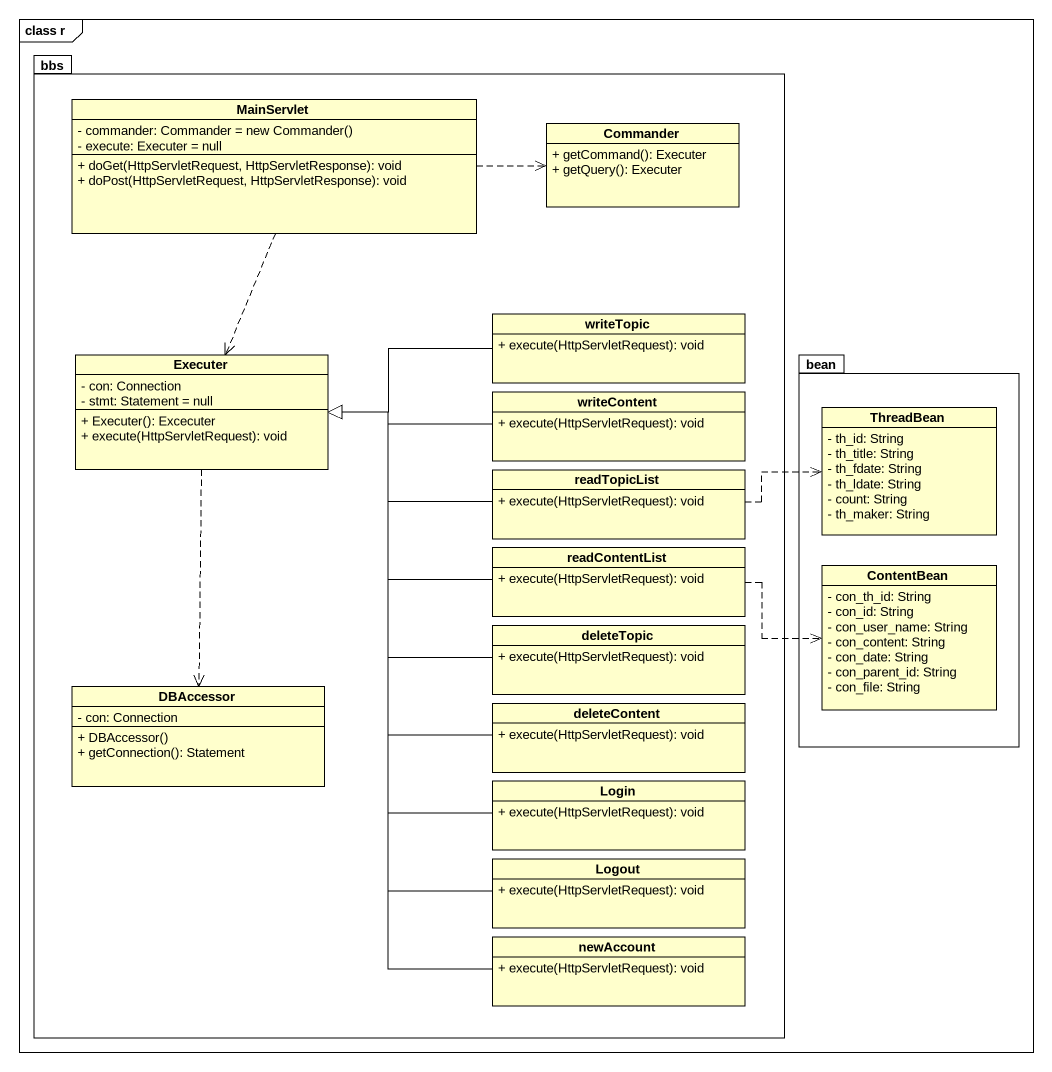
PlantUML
@startuml
mainframe class r
hide circle
hide empty members
skinparam classAttributeIconSize 0
package bbs {
  class MainServlet {
    {field} - commander: Commander = new Commander()
    - execute: Executer = null
    + doGet(HttpServletRequest, HttpServletResponse): void
    + doPost(HttpServletRequest, HttpServletResponse): void
  }
  class Commander {
    + getCommand(): Executer
    + getQuery(): Executer
  }
  class writeTopic {
    + execute(HttpServletRequest): void
  }
  class Executer {
    - con: Connection
    - stmt: Statement = null
    + Executer(): Excecuter
    + execute(HttpServletRequest): void
  }
  class writeContent {
    + execute(HttpServletRequest): void
  }
  class readTopicList {
    + execute(HttpServletRequest): void
  }
  class readContentList {
    + execute(HttpServletRequest): void
  }
  class deleteTopic {
    + execute(HttpServletRequest): void
  }
  class DBAccessor {
    - con: Connection
    + DBAccessor()
    + getConnection(): Statement
  }
  class deleteContent {
    + execute(HttpServletRequest): void
  }
  class Login {
    + execute(HttpServletRequest): void
  }
  class Logout {
    + execute(HttpServletRequest): void
  }
  class newAccount {
    + execute(HttpServletRequest): void
  }
}
package bean {
  class ThreadBean {
    - th_id: String
    - th_title: String
    - th_fdate: String
    - th_ldate: String
    - count: String
    - th_maker: String
  }
  class ContentBean {
    - con_th_id: String
    - con_id: String
    - con_user_name: String
    - con_content: String
    - con_date: String
    - con_parent_id: String
    - con_file: String
  }
}
MainServlet .right.> Commander
MainServlet ..> Executer
writeTopic -left-|> Executer
Executer ..> DBAccessor
writeContent -left-|> Executer
readTopicList -left-|> Executer
readTopicList .right.> ThreadBean
readContentList -left-|> Executer
readContentList .right.> ContentBean
deleteTopic -left-|> Executer
deleteContent -up-|> Executer
Login -up-|> Executer
Logout -up-|> Executer
newAccount -up-|> Executer
@enduml
